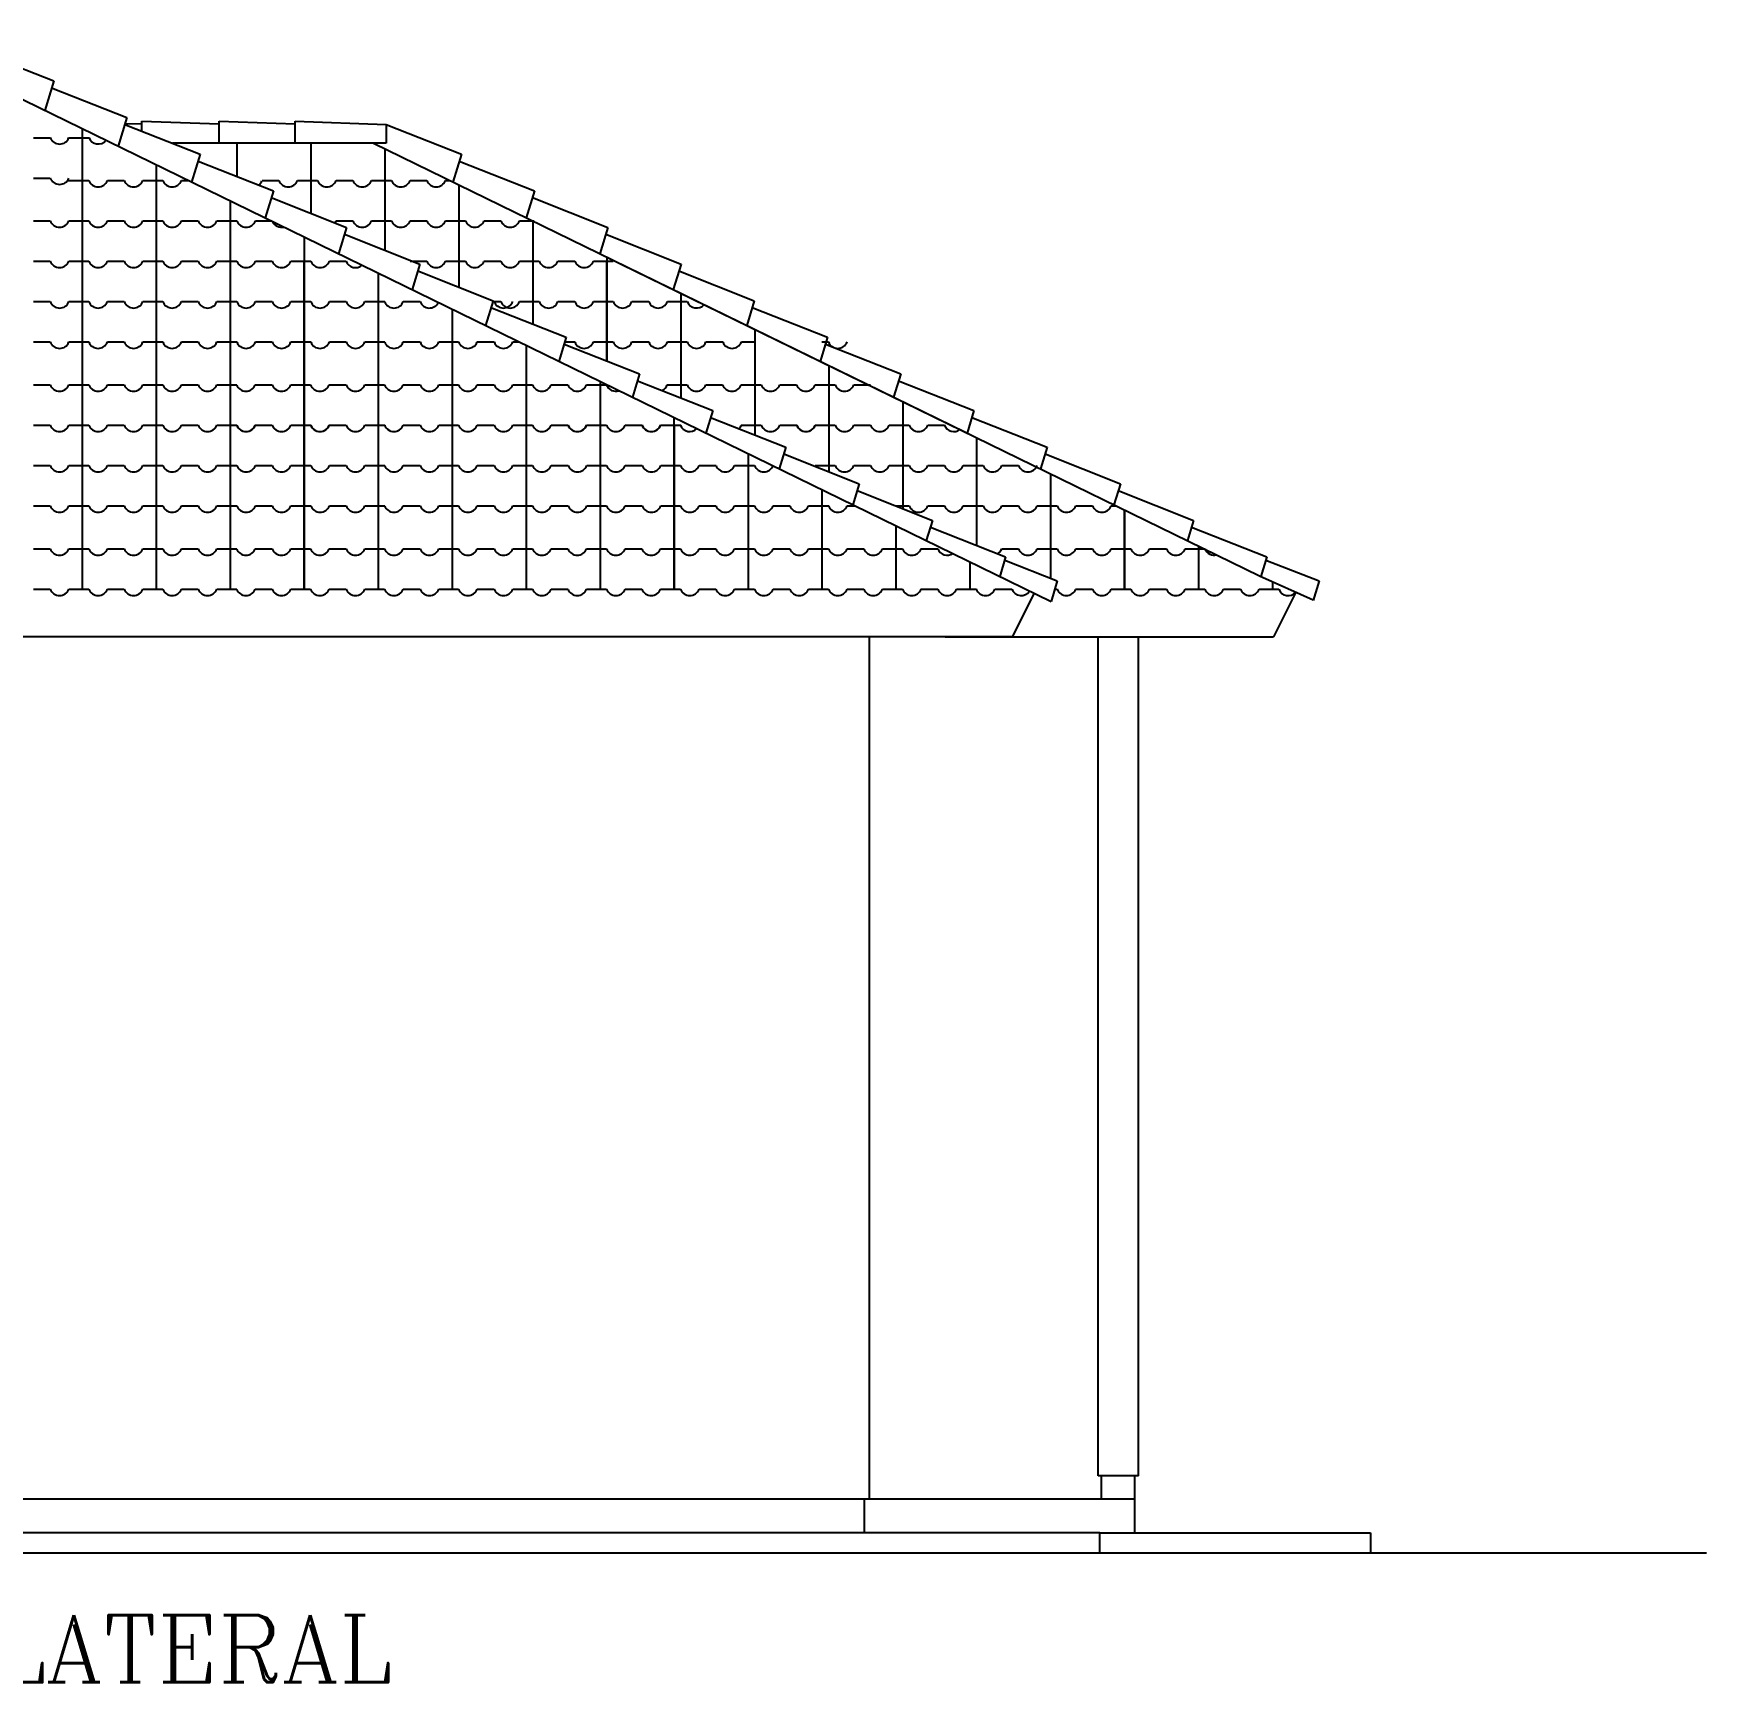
# Model space of a CAD drawing. Extents: x 121.8 to 221.5, y 86.6 to 106.4.
# Drawn here: x 136.892 to 141.868, y 94.829 to 99.789 of the extents above; entities that cross this region are included whole.
import ezdxf

# ---------------------------------------------------------------- set-up
doc = ezdxf.new("R2010")
doc.units = 0
doc.header["$LTSCALE"] = 15
doc.linetypes.add('DASHED2', pattern=[0.375, 0.25, -0.125])
for name, color, linetype in [('CONCRETO', 5, 'CONTINUOUS'), ('CORTE', 244, 'CONTINUOUS'), ('CORTETERRA', 244, 'CONTINUOUS'), ('JANELA', 5, 'CONTINUOUS'), ('PAREDE', 7, 'CONTINUOUS'), ('TEXTO', 1, 'CONTINUOUS'), ('VISTAL', 30, 'CONTINUOUS'), ('VISTAP', 244, 'CONTINUOUS')]:
    doc.layers.add(name, color=color, linetype=linetype)
doc.styles.add('ROMANC', font='ROMANC.SHX')

msp = doc.modelspace()

# ---------------------------------------------------------------- linework, layer by layer
at = {"layer": 'CONCRETO', "color": 244}
msp.add_line((140.178, 95.5002), (140.058, 95.5002), dxfattribs=at)
at = {"layer": 'CONCRETO', "color": 5}
for p, q in [((139.378, 95.4302), (134.408, 95.4302)), ((140.063, 95.3302), (133.723, 95.3302))]:
    msp.add_line(p, q, dxfattribs=at)
at = {"layer": 'CORTE', "color": 1, "linetype": 'CONTINUOUS'}
for p, q in [((136.8917, 99.4795), (136.9418, 99.4795)), ((136.9972, 99.4795), (137.037, 99.4795)), ((137.037, 99.5062), (137.037, 99.1119)), ((137.037, 99.4795), (137.0563, 99.4795)), ((137.257, 99.3988), (137.257, 98.6243)), ((136.8917, 99.3595), (136.9418, 99.3595)), ((136.9929, 99.3519), (137.037, 99.3519)), ((136.9972, 99.3519), (137.037, 99.3519)), ((137.037, 99.3519), (137.0563, 99.3519)), ((137.037, 99.3519), (137.0563, 99.3519)), ((137.037, 99.3455), (137.037, 98.6243)), ((137.1117, 99.3519), (137.1618, 99.3519)), ((137.1117, 99.3519), (137.1618, 99.3519)), ((137.2172, 99.3519), (137.257, 99.3519)), ((137.2172, 99.3519), (137.257, 99.3519)), ((137.257, 99.3519), (137.2763, 99.3519)), ((137.257, 99.3519), (137.2763, 99.3519)), ((137.3317, 99.3519), (137.3531, 99.3519)), ((137.3317, 99.3519), (137.3531, 99.3519)), ((137.477, 99.2914), (137.477, 98.6243)), ((136.8915, 99.2319), (136.9416, 99.2319)), ((136.997, 99.2319), (137.0368, 99.2319)), ((136.9972, 99.2319), (137.037, 99.2319)), ((137.0368, 99.2319), (137.0561, 99.2319)), ((137.037, 99.2319), (137.0563, 99.2319)), ((137.1115, 99.2319), (137.1616, 99.2319)), ((137.1117, 99.2319), (137.1618, 99.2319)), ((137.2172, 99.2319), (137.257, 99.2319)), ((137.257, 99.2319), (137.2763, 99.2319)), ((137.3317, 99.2319), (137.3818, 99.2319)), ((137.4372, 99.2319), (137.477, 99.2319)), ((137.477, 99.2319), (137.4963, 99.2319)), ((137.477, 99.2319), (137.4963, 99.2319)), ((137.5517, 99.2319), (137.599, 99.2319)), ((137.697, 99.1841), (137.697, 98.6243)), ((136.8917, 99.1119), (136.9418, 99.1119)), ((136.8917, 99.1119), (136.9418, 99.1119)), ((136.9972, 99.1119), (137.037, 99.1119)), ((136.9972, 99.1119), (137.037, 99.1119)), ((136.9972, 99.1119), (137.037, 99.1119)), ((137.037, 99.1119), (137.0563, 99.1119)), ((137.037, 99.1119), (137.0563, 99.1119)), ((137.037, 99.1119), (137.0563, 99.1119)), ((137.1117, 99.1119), (137.1618, 99.1119)), ((137.1117, 99.1119), (137.1618, 99.1119)), ((137.1117, 99.1119), (137.1618, 99.1119)), ((137.2172, 99.1119), (137.257, 99.1119)), ((137.2172, 99.1119), (137.257, 99.1119)), ((137.2172, 99.1119), (137.257, 99.1119)), ((137.257, 99.1119), (137.2763, 99.1119)), ((137.257, 99.1119), (137.2763, 99.1119)), ((137.257, 99.1119), (137.2763, 99.1119)), ((137.3317, 99.1119), (137.3818, 99.1119)), ((137.3317, 99.1119), (137.3818, 99.1119)), ((137.3317, 99.1119), (137.3818, 99.1119)), ((137.4372, 99.1119), (137.477, 99.1119)), ((137.4372, 99.1119), (137.477, 99.1119)), ((137.4372, 99.1119), (137.477, 99.1119)), ((137.477, 99.1119), (137.4963, 99.1119)), ((137.477, 99.1119), (137.4963, 99.1119)), ((137.477, 99.1119), (137.4963, 99.1119)), ((137.5517, 99.1119), (137.6018, 99.1119)), ((137.5517, 99.1119), (137.6018, 99.1119)), ((137.6572, 99.1119), (137.697, 99.1119)), ((137.6572, 99.1119), (137.697, 99.1119)), ((137.6572, 99.1119), (137.697, 99.1119)), ((137.6572, 99.1119), (137.697, 99.1119)), ((137.697, 99.124), (137.697, 98.7519)), ((137.697, 99.1119), (137.697, 98.6243)), ((137.697, 99.1119), (137.7163, 99.1119)), ((137.697, 99.1119), (137.7163, 99.1119)), ((137.697, 99.1119), (137.7163, 99.1119)), ((137.7717, 99.1119), (137.8218, 99.1119)), ((137.7717, 99.1119), (137.8218, 99.1119)), ((137.917, 99.0767), (137.917, 98.6243)), ((136.8917, 98.9919), (136.9418, 98.9919)), ((136.9972, 98.9919), (137.037, 98.9919)), ((137.037, 98.9919), (137.0563, 98.9919)), ((137.1117, 98.9919), (137.1618, 98.9919)), ((137.2172, 98.9919), (137.257, 98.9919)), ((137.257, 98.9919), (137.2763, 98.9919)), ((137.3317, 98.9919), (137.3818, 98.9919)), ((137.4372, 98.9919), (137.477, 98.9919)), ((137.477, 98.9919), (137.4963, 98.9919)), ((137.5517, 98.9919), (137.6018, 98.9919)), ((137.6572, 98.9919), (137.697, 98.9919)), ((137.6572, 98.9919), (137.697, 98.9919)), ((137.697, 98.9919), (137.7163, 98.9919)), ((137.697, 98.9919), (137.7163, 98.9919)), ((137.7717, 98.9919), (137.8218, 98.9919)), ((137.8772, 98.9919), (137.917, 98.9919)), ((137.917, 98.9919), (137.9363, 98.9919)), ((137.9917, 98.9919), (138.0418, 98.9919)), ((138.2579, 98.9919), (138.2818, 98.9919)), ((138.2579, 98.9919), (138.2818, 98.9919)), ((138.137, 98.9693), (138.137, 98.6243)), ((136.8917, 98.8719), (136.9418, 98.8719)), ((136.9972, 98.8719), (137.037, 98.8719)), ((137.037, 98.8719), (137.0563, 98.8719)), ((137.1117, 98.8719), (137.1618, 98.8719)), ((137.2172, 98.8719), (137.257, 98.8719)), ((137.257, 98.8719), (137.2763, 98.8719)), ((137.3317, 98.8719), (137.3818, 98.8719)), ((137.4372, 98.8719), (137.477, 98.8719)), ((137.477, 98.8719), (137.4963, 98.8719)), ((137.5517, 98.8719), (137.6018, 98.8719)), ((137.6572, 98.8719), (137.697, 98.8719)), ((137.6572, 98.8719), (137.697, 98.8719)), ((137.697, 98.8719), (137.7163, 98.8719)), ((137.697, 98.8719), (137.7163, 98.8719)), ((137.7717, 98.8719), (137.8218, 98.8719)), ((137.8772, 98.8719), (137.917, 98.8719)), ((137.917, 98.8719), (137.9363, 98.8719)), ((137.9917, 98.8719), (138.0418, 98.8719)), ((138.0972, 98.8719), (138.137, 98.8719)), ((138.137, 98.8719), (138.1563, 98.8719)), ((138.2117, 98.8719), (138.2618, 98.8719)), ((138.3172, 98.8719), (138.3366, 98.8719)), ((138.357, 98.862), (138.357, 98.6243)), ((138.357, 98.862), (138.357, 98.6243)), ((136.8915, 98.7443), (136.9416, 98.7443)), ((136.997, 98.7443), (137.0368, 98.7443)), ((137.0368, 98.7443), (137.0561, 98.7443)), ((137.1115, 98.7443), (137.1616, 98.7443)), ((137.217, 98.7443), (137.2568, 98.7443)), ((137.2568, 98.7443), (137.2761, 98.7443)), ((137.3315, 98.7443), (137.3816, 98.7443)), ((137.437, 98.7443), (137.4768, 98.7443)), ((137.4768, 98.7443), (137.4961, 98.7443)), ((137.5515, 98.7443), (137.6016, 98.7443)), ((137.657, 98.7443), (137.6968, 98.7443)), ((137.657, 98.7443), (137.6968, 98.7443)), ((137.6968, 98.7443), (137.7161, 98.7443)), ((137.6968, 98.7443), (137.7161, 98.7443)), ((137.7715, 98.7443), (137.8216, 98.7443)), ((137.877, 98.7443), (137.9168, 98.7443)), ((137.9168, 98.7443), (137.9361, 98.7443)), ((137.9915, 98.7443), (138.0416, 98.7443)), ((138.097, 98.7443), (138.1368, 98.7443)), ((138.1368, 98.7443), (138.1561, 98.7443)), ((138.2115, 98.7443), (138.2616, 98.7443)), ((138.317, 98.7443), (138.3568, 98.7443)), ((138.317, 98.7443), (138.3568, 98.7443)), ((138.3568, 98.7443), (138.3761, 98.7443)), ((138.3568, 98.7443), (138.3761, 98.7443)), ((138.4315, 98.7443), (138.4816, 98.7443)), ((138.4315, 98.7443), (138.4816, 98.7443)), ((138.537, 98.7443), (138.5768, 98.7443)), ((138.5768, 98.7443), (138.5961, 98.7443)), ((138.577, 98.7546), (138.577, 98.6243)), ((136.8915, 98.6243), (136.9416, 98.6243)), ((136.8917, 98.6243), (136.9418, 98.6243)), ((136.997, 98.6243), (137.0368, 98.6243)), ((136.9972, 98.6243), (137.037, 98.6243)), ((137.0368, 98.6243), (137.0561, 98.6243)), ((137.037, 98.6243), (137.037, 98.1367)), ((137.037, 98.6243), (137.0563, 98.6243)), ((137.1115, 98.6243), (137.1616, 98.6243)), ((137.1117, 98.6243), (137.1618, 98.6243)), ((137.217, 98.6243), (137.2568, 98.6243)), ((137.2172, 98.6243), (137.257, 98.6243)), ((137.2568, 98.6243), (137.2761, 98.6243)), ((137.257, 98.6243), (137.257, 98.1367)), ((137.257, 98.6243), (137.2763, 98.6243)), ((137.3315, 98.6243), (137.3816, 98.6243)), ((137.3317, 98.6243), (137.3818, 98.6243)), ((137.437, 98.6243), (137.4768, 98.6243)), ((137.4372, 98.6243), (137.477, 98.6243)), ((137.4768, 98.6243), (137.4961, 98.6243)), ((137.477, 98.6243), (137.477, 98.1367)), ((137.477, 98.6243), (137.4963, 98.6243)), ((137.5515, 98.6243), (137.6016, 98.6243)), ((137.5517, 98.6243), (137.6018, 98.6243)), ((137.657, 98.6243), (137.697, 98.6243)), ((137.657, 98.6243), (137.6968, 98.6243)), ((137.6572, 98.6243), (137.697, 98.6243)), ((137.6572, 98.6243), (137.697, 98.6243)), ((137.6968, 98.6243), (137.7161, 98.6243)), ((137.6968, 98.6243), (137.7161, 98.6243)), ((137.697, 98.6243), (137.7163, 98.6243)), ((137.697, 98.6243), (137.697, 98.1367)), ((137.697, 98.6243), (137.697, 98.2643)), ((137.697, 98.6243), (137.697, 98.1367)), ((137.697, 98.6243), (137.7163, 98.6243)), ((137.7715, 98.6243), (137.8216, 98.6243)), ((137.7717, 98.6243), (137.8218, 98.6243)), ((137.877, 98.6243), (137.9168, 98.6243)), ((137.8772, 98.6243), (137.917, 98.6243)), ((137.9168, 98.6243), (137.9361, 98.6243)), ((137.917, 98.6243), (137.917, 98.1367)), ((137.917, 98.6243), (137.9363, 98.6243)), ((137.9915, 98.6243), (138.0416, 98.6243)), ((137.9917, 98.6243), (138.0418, 98.6243)), ((138.097, 98.6243), (138.1368, 98.6243)), ((138.0972, 98.6243), (138.137, 98.6243)), ((138.1368, 98.6243), (138.1561, 98.6243)), ((138.137, 98.6243), (138.137, 98.1367)), ((138.137, 98.6243), (138.1563, 98.6243)), ((138.2115, 98.6243), (138.2616, 98.6243)), ((138.2117, 98.6243), (138.2618, 98.6243)), ((138.317, 98.6243), (138.3568, 98.6243)), ((138.317, 98.6243), (138.3568, 98.6243)), ((138.3172, 98.6243), (138.357, 98.6243)), ((138.3172, 98.6243), (138.357, 98.6243)), ((138.3568, 98.6243), (138.3761, 98.6243)), ((138.3568, 98.6243), (138.3761, 98.6243)), ((138.357, 98.6243), (138.357, 98.1367)), ((138.357, 98.6243), (138.3763, 98.6243)), ((138.357, 98.6243), (138.357, 98.1367)), ((138.357, 98.6243), (138.3763, 98.6243)), ((138.4315, 98.6243), (138.4816, 98.6243)), ((138.4315, 98.6243), (138.4816, 98.6243)), ((138.4317, 98.6243), (138.4818, 98.6243)), ((138.4317, 98.6243), (138.4818, 98.6243)), ((138.537, 98.6243), (138.5768, 98.6243)), ((138.5372, 98.6243), (138.577, 98.6243)), ((138.5768, 98.6243), (138.5961, 98.6243)), ((138.577, 98.6243), (138.577, 98.1367)), ((138.577, 98.6243), (138.5963, 98.6243)), ((138.6515, 98.6243), (138.7016, 98.6243)), ((138.6517, 98.6243), (138.7018, 98.6243)), ((138.757, 98.6243), (138.797, 98.6243)), ((138.7572, 98.6243), (138.797, 98.6243)), ((138.7772, 98.6243), (138.817, 98.6243)), ((138.7968, 98.6243), (138.8161, 98.6243)), ((138.797, 98.6243), (138.8163, 98.6243)), ((138.797, 98.6243), (138.797, 98.1367)), ((138.797, 98.6243), (138.797, 98.2643)), ((139.017, 98.5399), (139.017, 98.1367)), ((136.8917, 98.5043), (136.9418, 98.5043)), ((136.9972, 98.5043), (137.037, 98.5043)), ((137.037, 98.5043), (137.0563, 98.5043)), ((137.1117, 98.5043), (137.1618, 98.5043)), ((137.2172, 98.5043), (137.257, 98.5043)), ((137.257, 98.5043), (137.2763, 98.5043)), ((137.3317, 98.5043), (137.3818, 98.5043)), ((137.4372, 98.5043), (137.477, 98.5043)), ((137.477, 98.5043), (137.4963, 98.5043)), ((137.5517, 98.5043), (137.6018, 98.5043)), ((137.6572, 98.5043), (137.697, 98.5043)), ((137.697, 98.5043), (137.7163, 98.5043)), ((137.697, 98.5043), (137.7163, 98.5043)), ((137.7717, 98.5043), (137.8218, 98.5043)), ((137.8772, 98.5043), (137.917, 98.5043)), ((137.917, 98.5043), (137.9363, 98.5043)), ((137.9917, 98.5043), (138.0418, 98.5043)), ((138.0972, 98.5043), (138.137, 98.5043)), ((138.137, 98.5043), (138.1563, 98.5043)), ((138.2117, 98.5043), (138.2618, 98.5043)), ((138.3172, 98.5043), (138.357, 98.5043)), ((138.3172, 98.5043), (138.357, 98.5043)), ((138.357, 98.5043), (138.3763, 98.5043)), ((138.357, 98.5043), (138.3763, 98.5043)), ((138.4317, 98.5043), (138.4818, 98.5043)), ((138.5372, 98.5043), (138.577, 98.5043)), ((138.577, 98.5043), (138.5963, 98.5043)), ((138.6517, 98.5043), (138.7018, 98.5043)), ((138.7572, 98.5043), (138.797, 98.5043)), ((138.797, 98.5043), (138.8163, 98.5043)), ((138.8717, 98.5043), (138.9218, 98.5043)), ((138.9772, 98.5043), (139.017, 98.5043)), ((139.017, 98.5043), (139.0363, 98.5043)), ((139.237, 98.4325), (139.237, 98.1367)), ((136.8917, 98.3843), (136.9418, 98.3843)), ((136.9972, 98.3843), (137.037, 98.3843)), ((137.037, 98.3843), (137.0563, 98.3843)), ((137.1117, 98.3843), (137.1618, 98.3843)), ((137.2172, 98.3843), (137.257, 98.3843)), ((137.257, 98.3843), (137.2763, 98.3843)), ((137.3317, 98.3843), (137.3818, 98.3843)), ((137.4372, 98.3843), (137.477, 98.3843)), ((137.477, 98.3843), (137.4963, 98.3843)), ((137.5517, 98.3843), (137.6018, 98.3843)), ((137.6572, 98.3843), (137.697, 98.3843)), ((137.697, 98.3843), (137.7163, 98.3843)), ((137.697, 98.3843), (137.7163, 98.3843)), ((137.7717, 98.3843), (137.8218, 98.3843)), ((137.8772, 98.3843), (137.917, 98.3843)), ((137.917, 98.3843), (137.9363, 98.3843)), ((137.9917, 98.3843), (138.0418, 98.3843)), ((138.0972, 98.3843), (138.137, 98.3843)), ((138.137, 98.3843), (138.1563, 98.3843)), ((138.2117, 98.3843), (138.2618, 98.3843)), ((138.3172, 98.3843), (138.357, 98.3843)), ((138.3172, 98.3843), (138.357, 98.3843)), ((138.357, 98.3843), (138.3763, 98.3843)), ((138.357, 98.3843), (138.3763, 98.3843)), ((138.4317, 98.3843), (138.4818, 98.3843)), ((138.5372, 98.3843), (138.577, 98.3843)), ((138.577, 98.3843), (138.5963, 98.3843)), ((138.6517, 98.3843), (138.7018, 98.3843)), ((138.7572, 98.3843), (138.797, 98.3843)), ((138.797, 98.3843), (138.8163, 98.3843)), ((138.8717, 98.3843), (138.9218, 98.3843)), ((138.9772, 98.3843), (139.017, 98.3843)), ((139.017, 98.3843), (139.0363, 98.3843)), ((139.0917, 98.3843), (139.1418, 98.3843)), ((139.1972, 98.3843), (139.237, 98.3843)), ((139.237, 98.3843), (139.2563, 98.3843)), ((139.2568, 98.3843), (139.257, 98.3843)), ((139.3117, 98.3843), (139.3358, 98.3843)), ((139.457, 98.3251), (139.457, 98.1367)), ((136.8915, 98.2567), (136.9416, 98.2567)), ((136.997, 98.2567), (137.0368, 98.2567)), ((137.0368, 98.2567), (137.0561, 98.2567)), ((137.1115, 98.2567), (137.1616, 98.2567)), ((137.217, 98.2567), (137.2568, 98.2567)), ((137.2568, 98.2567), (137.2761, 98.2567)), ((137.3315, 98.2567), (137.3816, 98.2567)), ((137.437, 98.2567), (137.4768, 98.2567)), ((137.4768, 98.2567), (137.4961, 98.2567)), ((137.5515, 98.2567), (137.6016, 98.2567)), ((137.657, 98.2567), (137.6968, 98.2567)), ((137.6968, 98.2567), (137.7161, 98.2567)), ((137.6968, 98.2567), (137.7161, 98.2567)), ((137.7715, 98.2567), (137.8216, 98.2567)), ((137.877, 98.2567), (137.9168, 98.2567)), ((137.9168, 98.2567), (137.9361, 98.2567)), ((137.9915, 98.2567), (138.0416, 98.2567)), ((138.097, 98.2567), (138.1368, 98.2567)), ((138.1368, 98.2567), (138.1561, 98.2567)), ((138.2115, 98.2567), (138.2616, 98.2567)), ((138.317, 98.2567), (138.3568, 98.2567)), ((138.317, 98.2567), (138.3568, 98.2567)), ((138.3568, 98.2567), (138.3761, 98.2567)), ((138.3568, 98.2567), (138.3761, 98.2567)), ((138.4315, 98.2567), (138.4816, 98.2567)), ((138.537, 98.2567), (138.5768, 98.2567)), ((138.5768, 98.2567), (138.5961, 98.2567)), ((138.6515, 98.2567), (138.7016, 98.2567)), ((138.757, 98.2567), (138.7968, 98.2567)), ((138.7968, 98.2567), (138.8161, 98.2567)), ((138.8715, 98.2567), (138.9216, 98.2567)), ((138.977, 98.2567), (139.0168, 98.2567)), ((139.0168, 98.2567), (139.0361, 98.2567)), ((139.0915, 98.2567), (139.1416, 98.2567)), ((139.197, 98.2567), (139.2368, 98.2567)), ((139.2368, 98.2567), (139.2561, 98.2567)), ((139.3115, 98.2567), (139.3616, 98.2567)), ((139.417, 98.2567), (139.4568, 98.2567)), ((139.4568, 98.2567), (139.4761, 98.2567)), ((139.5315, 98.2567), (139.5816, 98.2567)), ((139.677, 98.2178), (139.677, 98.1367)), ((136.8915, 98.1367), (136.9416, 98.1367)), ((136.997, 98.1367), (137.0368, 98.1367)), ((137.0368, 98.1367), (137.0561, 98.1367)), ((137.1115, 98.1367), (137.1616, 98.1367)), ((137.217, 98.1367), (137.2568, 98.1367)), ((137.2568, 98.1367), (137.2761, 98.1367)), ((137.3315, 98.1367), (137.3816, 98.1367)), ((137.437, 98.1367), (137.4768, 98.1367)), ((137.4768, 98.1367), (137.4961, 98.1367)), ((137.5515, 98.1367), (137.6016, 98.1367)), ((137.657, 98.1367), (137.697, 98.1367)), ((137.6968, 98.1367), (137.7161, 98.1367)), ((137.6968, 98.1367), (137.7161, 98.1367)), ((137.7715, 98.1367), (137.8216, 98.1367)), ((137.877, 98.1367), (137.9168, 98.1367)), ((137.9168, 98.1367), (137.9361, 98.1367)), ((137.9915, 98.1367), (138.0416, 98.1367)), ((138.097, 98.1367), (138.1368, 98.1367)), ((138.1368, 98.1367), (138.1561, 98.1367)), ((138.2115, 98.1367), (138.2616, 98.1367)), ((138.317, 98.1367), (138.3568, 98.1367)), ((138.317, 98.1367), (138.3568, 98.1367)), ((138.3568, 98.1367), (138.3761, 98.1367)), ((138.3568, 98.1367), (138.3761, 98.1367)), ((138.4315, 98.1367), (138.4816, 98.1367)), ((138.537, 98.1367), (138.5768, 98.1367)), ((138.5768, 98.1367), (138.5961, 98.1367)), ((138.6515, 98.1367), (138.7016, 98.1367)), ((138.757, 98.1367), (138.797, 98.1367)), ((138.7968, 98.1367), (138.8161, 98.1367)), ((138.8715, 98.1367), (138.9216, 98.1367)), ((138.977, 98.1367), (139.0168, 98.1367)), ((139.0168, 98.1367), (139.0361, 98.1367)), ((139.0915, 98.1367), (139.1416, 98.1367)), ((139.197, 98.1367), (139.2368, 98.1367)), ((139.2368, 98.1367), (139.2561, 98.1367)), ((139.3115, 98.1367), (139.3616, 98.1367)), ((139.417, 98.1367), (139.4568, 98.1367)), ((139.4568, 98.1367), (139.4761, 98.1367)), ((139.5315, 98.1367), (139.5816, 98.1367)), ((139.637, 98.1367), (139.6768, 98.1367)), ((139.6768, 98.1367), (139.6961, 98.1367)), ((139.7515, 98.1367), (139.8016, 98.1367))]:
    msp.add_line(p, q, dxfattribs=at)
at = {"layer": 'CORTE', "color": 244, "linetype": 'CONTINUOUS'}
for p, q in [((137.497, 99.4627), (137.497, 99.3642)), ((137.717, 99.4627), (137.717, 99.2545)), ((137.937, 99.4461), (137.937, 99.1447)), ((137.5717, 99.3519), (137.6218, 99.3519)), ((137.6772, 99.3519), (137.717, 99.3519)), ((137.717, 99.3519), (137.7363, 99.3519)), ((137.7917, 99.3519), (137.8418, 99.3519)), ((137.8972, 99.3519), (137.937, 99.3519)), ((137.937, 99.3519), (137.9563, 99.3519)), ((138.0117, 99.3519), (138.0618, 99.3519)), ((138.117, 99.3519), (138.13, 99.3519)), ((138.1172, 99.3519), (138.13, 99.3519)), ((138.157, 99.3387), (138.157, 99.0349)), ((137.7917, 99.2319), (137.8418, 99.2319)), ((137.8972, 99.2319), (137.937, 99.2319)), ((137.937, 99.2319), (137.9563, 99.2319)), ((138.0117, 99.2319), (138.0618, 99.2319)), ((138.1172, 99.2319), (138.157, 99.2319)), ((138.1172, 99.2319), (138.157, 99.2319)), ((138.1172, 99.2319), (138.157, 99.2319)), ((138.157, 99.2337), (138.157, 99.0349)), ((138.157, 99.2319), (138.1763, 99.2319)), ((138.157, 99.2319), (138.1763, 99.2319)), ((138.157, 99.2319), (138.1763, 99.2319)), ((138.2317, 99.2319), (138.2818, 99.2319)), ((138.3372, 99.2319), (138.377, 99.2319)), ((138.377, 99.2337), (138.377, 98.9252)), ((138.377, 99.2319), (138.3807, 99.2319)), ((138.0117, 99.1119), (138.0618, 99.1119)), ((138.0117, 99.1119), (138.0618, 99.1119)), ((138.02, 99.1119), (138.0418, 99.1119)), ((138.1172, 99.1119), (138.157, 99.1119)), ((138.1172, 99.1119), (138.157, 99.1119)), ((138.1172, 99.1119), (138.157, 99.1119)), ((138.1172, 99.1119), (138.157, 99.1119)), ((138.157, 99.1119), (138.1763, 99.1119)), ((138.157, 99.1119), (138.1763, 99.1119)), ((138.157, 99.1119), (138.1763, 99.1119)), ((138.157, 99.1119), (138.1763, 99.1119)), ((138.2317, 99.1119), (138.2818, 99.1119)), ((138.2317, 99.1119), (138.2818, 99.1119)), ((138.2317, 99.1119), (138.2818, 99.1119)), ((138.2317, 99.1119), (138.2818, 99.1119)), ((138.3372, 99.1119), (138.377, 99.1119)), ((138.3372, 99.1119), (138.377, 99.1119)), ((138.377, 99.1119), (138.3963, 99.1119)), ((138.377, 99.1119), (138.3963, 99.1119)), ((138.4517, 99.1119), (138.5018, 99.1119)), ((138.4517, 99.1119), (138.5018, 99.1119)), ((138.5572, 99.1119), (138.597, 99.1119)), ((138.5572, 99.1119), (138.597, 99.1119)), ((138.597, 99.124), (138.597, 98.8154)), ((138.597, 99.1119), (138.6163, 99.1119)), ((138.3372, 98.9919), (138.377, 98.9919)), ((138.377, 98.9919), (138.3963, 98.9919)), ((138.4517, 98.9919), (138.5018, 98.9919)), ((138.5572, 98.9919), (138.597, 98.9919)), ((138.597, 98.9919), (138.6163, 98.9919)), ((138.6717, 98.9919), (138.7218, 98.9919)), ((138.7772, 98.9919), (138.817, 98.9919)), ((138.817, 99.0166), (138.817, 98.7056)), ((138.817, 98.9919), (138.8363, 98.9919)), ((139.037, 98.9093), (139.037, 98.6243)), ((138.4723, 98.8719), (138.4818, 98.8719)), ((138.4723, 98.8719), (138.5018, 98.8719)), ((138.5572, 98.8719), (138.597, 98.8719)), ((138.597, 98.8719), (138.6163, 98.8719)), ((138.6717, 98.8719), (138.7218, 98.8719)), ((138.7772, 98.8719), (138.817, 98.8719)), ((138.817, 98.8719), (138.8363, 98.8719)), ((138.8917, 98.8719), (138.9418, 98.8719)), ((138.9972, 98.8719), (139.037, 98.8719)), ((139.237, 98.8719), (139.2563, 98.8719)), ((139.257, 98.8019), (139.257, 98.6243)), ((138.777, 98.7443), (138.8168, 98.7443)), ((138.8168, 98.7443), (138.8361, 98.7443)), ((138.8915, 98.7443), (138.9416, 98.7443)), ((138.997, 98.7443), (139.0368, 98.7443)), ((139.0368, 98.7443), (139.0561, 98.7443)), ((139.1115, 98.7443), (139.1616, 98.7443)), ((139.217, 98.7443), (139.2568, 98.7443)), ((139.2568, 98.7443), (139.2761, 98.7443)), ((139.3315, 98.7443), (139.3816, 98.7443)), ((139.477, 98.6945), (139.477, 98.6243)), ((138.765, 98.6243), (138.8168, 98.6243)), ((138.997, 98.6243), (139.0368, 98.6243)), ((138.9972, 98.6243), (139.037, 98.6243)), ((139.0368, 98.6243), (139.0561, 98.6243)), ((139.037, 98.6243), (139.0563, 98.6243)), ((139.037, 98.6243), (139.037, 98.5959)), ((139.1115, 98.6243), (139.1616, 98.6243)), ((139.1117, 98.6243), (139.1618, 98.6243)), ((139.217, 98.6243), (139.2568, 98.6243)), ((139.2172, 98.6243), (139.257, 98.6243)), ((139.2568, 98.6243), (139.2761, 98.6243)), ((139.257, 98.6243), (139.2763, 98.6243)), ((139.257, 98.6243), (139.257, 98.4861)), ((139.3315, 98.6243), (139.3816, 98.6243)), ((139.3317, 98.6243), (139.3818, 98.6243)), ((139.437, 98.6243), (139.4768, 98.6243)), ((139.4372, 98.6243), (139.477, 98.6243)), ((139.4768, 98.6243), (139.4961, 98.6243)), ((139.477, 98.6243), (139.4963, 98.6243)), ((139.477, 98.6243), (139.477, 98.3763)), ((139.5515, 98.6243), (139.6016, 98.6243)), ((139.5517, 98.6243), (139.6018, 98.6243)), ((139.697, 98.5872), (139.697, 98.2666)), ((139.2172, 98.5043), (139.257, 98.5043)), ((139.257, 98.5043), (139.2763, 98.5043)), ((139.3317, 98.5043), (139.3818, 98.5043)), ((139.4372, 98.5043), (139.477, 98.5043)), ((139.477, 98.5043), (139.4963, 98.5043)), ((139.5517, 98.5043), (139.6018, 98.5043)), ((139.6572, 98.5043), (139.697, 98.5043)), ((139.697, 98.5043), (139.7163, 98.5043)), ((139.7717, 98.5043), (139.8218, 98.5043)), ((139.917, 98.4798), (139.917, 98.169)), ((139.3317, 98.3843), (139.3358, 98.3843)), ((139.4568, 98.3843), (139.477, 98.3843)), ((139.477, 98.3843), (139.4963, 98.3843)), ((139.5517, 98.3843), (139.6018, 98.3843)), ((139.6572, 98.3843), (139.697, 98.3843)), ((139.697, 98.3843), (139.7163, 98.3843)), ((139.7717, 98.3843), (139.8218, 98.3843)), ((139.8772, 98.3843), (139.917, 98.3843)), ((139.917, 98.3843), (139.9363, 98.3843)), ((139.9917, 98.3843), (140.0418, 98.3843)), ((140.0972, 98.3843), (140.1127, 98.3843)), ((140.137, 98.3724), (140.137, 98.2643)), ((140.137, 98.3724), (140.137, 98.1367)), ((139.7715, 98.2567), (139.8216, 98.2567)), ((139.877, 98.2567), (139.9168, 98.2567)), ((139.9168, 98.2567), (139.9361, 98.2567)), ((139.9915, 98.2567), (140.0416, 98.2567)), ((140.097, 98.2567), (140.1368, 98.2567)), ((140.1368, 98.2567), (140.1561, 98.2567)), ((140.2115, 98.2567), (140.2616, 98.2567)), ((140.317, 98.2567), (140.3568, 98.2567)), ((140.3568, 98.2567), (140.3761, 98.2567)), ((140.357, 98.265), (140.357, 98.1367)), ((139.9295, 98.1367), (139.9361, 98.1367)), ((139.9915, 98.1367), (140.0416, 98.1367)), ((140.097, 98.1367), (140.137, 98.1367)), ((140.1368, 98.1367), (140.1561, 98.1367)), ((140.2115, 98.1367), (140.2616, 98.1367)), ((140.317, 98.1367), (140.3568, 98.1367)), ((140.3568, 98.1367), (140.3761, 98.1367)), ((140.4315, 98.1367), (140.4816, 98.1367)), ((140.537, 98.1367), (140.5768, 98.1367)), ((140.5768, 98.1367), (140.5961, 98.1367)), ((140.577, 98.1591), (140.577, 98.1367))]:
    msp.add_line(p, q, dxfattribs=at)
at = {"layer": 'CORTE', "color": 1, "linetype": 'CONTINUOUS'}
for centre, start, end in [((136.9695, 99.4902), 201.0517, 338.9483), ((137.084, 99.4902), 201.0517, 321.8587), ((136.9695, 99.3702), 201.0517, 338.9483), ((137.084, 99.3626), 201.0517, 338.9483), ((137.084, 99.3626), 201.0517, 338.9483), ((137.1895, 99.3626), 201.0517, 338.9483), ((137.1895, 99.3626), 201.0517, 338.9483), ((137.304, 99.3626), 201.0517, 338.9483), ((137.304, 99.3626), 201.0517, 338.9483), ((136.9693, 99.2426), 201.0517, 338.9483), ((137.0838, 99.2426), 201.0517, 338.9483), ((137.084, 99.2426), 201.0517, 338.9483), ((137.1895, 99.2426), 201.0517, 338.9483), ((137.304, 99.2426), 201.0517, 338.9483), ((137.4095, 99.2426), 201.0517, 338.9483), ((137.524, 99.2426), 201.0517, 338.9483), ((137.6295, 99.2426), 204.7129, 283.2588), ((136.9695, 99.1226), 201.0517, 338.9483), ((136.9695, 99.1226), 201.0517, 338.9483), ((137.084, 99.1226), 201.0517, 338.9483), ((137.084, 99.1226), 201.0517, 338.9483), ((137.084, 99.1226), 201.0517, 338.9483), ((137.1895, 99.1226), 201.0517, 338.9483), ((137.1895, 99.1226), 201.0517, 338.9483), ((137.1895, 99.1226), 201.0517, 338.9483), ((137.304, 99.1226), 201.0517, 338.9483), ((137.304, 99.1226), 201.0517, 338.9483), ((137.304, 99.1226), 201.0517, 338.9483), ((137.4095, 99.1226), 201.0517, 338.9483), ((137.4095, 99.1226), 201.0517, 338.9483), ((137.4095, 99.1226), 201.0517, 338.9483), ((137.524, 99.1226), 201.0517, 338.9483), ((137.524, 99.1226), 201.0517, 338.9483), ((137.6295, 99.1226), 201.0517, 338.9483), ((137.6295, 99.1226), 201.0517, 338.9483), ((137.744, 99.1226), 201.0517, 338.9483), ((137.744, 99.1226), 201.0517, 338.9483), ((137.8495, 99.1226), 201.0517, 310.9395), ((136.9695, 99.0026), 201.0517, 338.9483), ((137.084, 99.0026), 201.0517, 338.9483), ((137.1895, 99.0026), 201.0517, 338.9483), ((137.304, 99.0026), 201.0517, 338.9483), ((137.4095, 99.0026), 201.0517, 338.9483), ((137.524, 99.0026), 201.0517, 338.9483), ((137.6295, 99.0026), 201.0517, 338.9483), ((137.744, 99.0026), 201.0517, 338.9483), ((137.744, 99.0026), 201.0517, 338.9483), ((137.8495, 99.0026), 201.0517, 338.9483), ((137.964, 99.0026), 201.0517, 338.9483), ((138.0695, 99.0026), 201.0517, 333.4809), ((138.2895, 99.0026), 201.0517, 338.9483), ((136.9695, 98.8826), 201.0517, 338.9483), ((137.084, 98.8826), 201.0517, 338.9483), ((137.1895, 98.8826), 201.0517, 338.9483), ((137.304, 98.8826), 201.0517, 338.9483), ((137.4095, 98.8826), 201.0517, 338.9483), ((137.524, 98.8826), 201.0517, 338.9483), ((137.6295, 98.8826), 201.0517, 338.9483), ((137.744, 98.8826), 201.0517, 338.9483), ((137.744, 98.8826), 201.0517, 338.9483), ((137.8495, 98.8826), 201.0517, 338.9483), ((137.964, 98.8826), 201.0517, 338.9483), ((138.0695, 98.8826), 201.0517, 338.9483), ((138.184, 98.8826), 201.0517, 338.9483), ((138.2895, 98.8826), 201.0517, 338.9483), ((136.9693, 98.755), 201.0517, 338.9483), ((137.0838, 98.755), 201.0517, 338.9483), ((137.1893, 98.755), 201.0517, 338.9483), ((137.3038, 98.755), 201.0517, 338.9483), ((137.4093, 98.755), 201.0517, 338.9483), ((137.5238, 98.755), 201.0517, 338.9483), ((137.6293, 98.755), 201.0517, 338.9483), ((137.7438, 98.755), 201.0517, 338.9483), ((137.7438, 98.755), 201.0517, 338.9483), ((137.8493, 98.755), 201.0517, 338.9483), ((137.9638, 98.755), 201.0517, 338.9483), ((138.0693, 98.755), 201.0517, 338.9483), ((138.1838, 98.755), 201.0517, 338.9483), ((138.2893, 98.755), 201.0517, 338.9483), ((138.4038, 98.755), 201.0517, 338.9483), ((138.4038, 98.755), 201.0517, 338.9483), ((138.5093, 98.755), 201.0517, 338.9483), ((138.6238, 98.755), 201.0517, 289.3562), ((136.9693, 98.635), 201.0517, 338.9483), ((136.9695, 98.635), 201.0517, 338.9483), ((137.0838, 98.635), 201.0517, 338.9483), ((137.084, 98.635), 201.0517, 338.9483), ((137.1893, 98.635), 201.0517, 338.9483), ((137.1895, 98.635), 201.0517, 338.9483), ((137.3038, 98.635), 201.0517, 338.9483), ((137.304, 98.635), 201.0517, 338.9483), ((137.4093, 98.635), 201.0517, 338.9483), ((137.4095, 98.635), 201.0517, 338.9483), ((137.5238, 98.635), 201.0517, 338.9483), ((137.524, 98.635), 201.0517, 338.9483), ((137.6293, 98.635), 201.0517, 338.9483), ((137.6295, 98.635), 201.0517, 338.9483), ((137.7438, 98.635), 201.0517, 338.9483), ((137.7438, 98.635), 201.0517, 338.9483), ((137.744, 98.635), 201.0517, 338.9483), ((137.744, 98.635), 201.0517, 338.9483), ((137.8493, 98.635), 201.0517, 338.9483), ((137.8495, 98.635), 201.0517, 338.9483), ((137.9638, 98.635), 201.0517, 338.9483), ((137.964, 98.635), 201.0517, 338.9483), ((138.0693, 98.635), 201.0517, 338.9483), ((138.0695, 98.635), 201.0517, 338.9483), ((138.1838, 98.635), 201.0517, 338.9483), ((138.184, 98.635), 201.0517, 338.9483), ((138.2893, 98.635), 201.0517, 338.9483), ((138.2895, 98.635), 201.0517, 338.9483), ((138.4038, 98.635), 201.0517, 338.9483), ((138.4038, 98.635), 201.0517, 338.9483), ((138.404, 98.635), 201.0517, 338.9483), ((138.404, 98.635), 201.0517, 338.9483), ((138.5093, 98.635), 201.0517, 338.9483), ((138.5095, 98.635), 201.0517, 338.9483), ((138.6238, 98.635), 201.0517, 338.9483), ((138.624, 98.635), 201.0517, 338.9483), ((138.7293, 98.635), 201.0517, 338.9483), ((138.7295, 98.635), 201.0517, 338.9483), ((138.8438, 98.635), 201.0517, 315.3315), ((136.9695, 98.515), 201.0517, 338.9483), ((137.084, 98.515), 201.0517, 338.9483), ((137.1895, 98.515), 201.0517, 338.9483), ((137.304, 98.515), 201.0517, 338.9483), ((137.4095, 98.515), 201.0517, 338.9483), ((137.524, 98.515), 201.0517, 338.9483), ((137.6295, 98.515), 201.0517, 338.9483), ((137.744, 98.515), 201.0517, 338.9483), ((137.744, 98.515), 201.0517, 338.9483), ((137.8495, 98.515), 201.0517, 338.9483), ((137.964, 98.515), 201.0517, 338.9483), ((138.0695, 98.515), 201.0517, 338.9483), ((138.184, 98.515), 201.0517, 338.9483), ((138.2895, 98.515), 201.0517, 338.9483), ((138.404, 98.515), 201.0517, 338.9483), ((138.5095, 98.515), 201.0517, 338.9483), ((138.624, 98.515), 201.0517, 338.9483), ((138.7295, 98.515), 201.0517, 338.9483), ((138.844, 98.515), 201.0517, 338.9483), ((138.9495, 98.515), 201.0517, 338.9483), ((139.064, 98.515), 201.0517, 338.9483), ((136.9695, 98.395), 201.0517, 338.9483), ((137.084, 98.395), 201.0517, 338.9483), ((137.1895, 98.395), 201.0517, 338.9483), ((137.304, 98.395), 201.0517, 338.9483), ((137.4095, 98.395), 201.0517, 338.9483), ((137.524, 98.395), 201.0517, 338.9483), ((137.6295, 98.395), 201.0517, 338.9483), ((137.744, 98.395), 201.0517, 338.9483), ((137.744, 98.395), 201.0517, 338.9483), ((137.8495, 98.395), 201.0517, 338.9483), ((137.964, 98.395), 201.0517, 338.9483), ((138.0695, 98.395), 201.0517, 338.9483), ((138.184, 98.395), 201.0517, 338.9483), ((138.2895, 98.395), 201.0517, 338.9483), ((138.404, 98.395), 201.0517, 338.9483), ((138.5095, 98.395), 201.0517, 338.9483), ((138.624, 98.395), 201.0517, 338.9483), ((138.7295, 98.395), 201.0517, 338.9483), ((138.844, 98.395), 201.0517, 338.9483), ((138.9495, 98.395), 201.0517, 338.9483), ((139.064, 98.395), 201.0517, 338.9483), ((139.1695, 98.395), 201.0517, 338.9483), ((139.284, 98.395), 201.0517, 338.9483), ((136.9693, 98.2673), 201.0517, 338.9483), ((137.0838, 98.2673), 201.0517, 338.9483), ((137.1893, 98.2673), 201.0517, 338.9483), ((137.3038, 98.2673), 201.0517, 338.9483), ((137.4093, 98.2673), 201.0517, 338.9483), ((137.5238, 98.2673), 201.0517, 338.9483), ((137.6293, 98.2673), 201.0517, 338.9483), ((137.7438, 98.2673), 201.0517, 338.9483), ((137.7438, 98.2673), 201.0517, 338.9483), ((137.8493, 98.2673), 201.0517, 338.9483), ((137.9638, 98.2673), 201.0517, 338.9483), ((138.0693, 98.2673), 201.0517, 338.9483), ((138.1838, 98.2673), 201.0517, 338.9483), ((138.2893, 98.2673), 201.0517, 338.9483), ((138.4038, 98.2673), 201.0517, 338.9483), ((138.5093, 98.2673), 201.0517, 338.9483), ((138.6238, 98.2673), 201.0517, 338.9483), ((138.7293, 98.2673), 201.0517, 338.9483), ((138.8438, 98.2673), 201.0517, 338.9483), ((138.9493, 98.2673), 201.0517, 338.9483), ((139.0638, 98.2673), 201.0517, 338.9483), ((139.1693, 98.2673), 201.0517, 338.9483), ((139.2838, 98.2673), 201.0517, 338.9483), ((139.3893, 98.2673), 201.0517, 338.9483), ((139.5038, 98.2673), 201.0517, 338.9483), ((139.6093, 98.2673), 201.0517, 303.9029), ((136.9693, 98.1473), 201.0517, 338.9483), ((137.0838, 98.1473), 201.0517, 338.9483), ((137.1893, 98.1473), 201.0517, 338.9483), ((137.3038, 98.1473), 201.0517, 338.9483), ((137.4093, 98.1473), 201.0517, 338.9483), ((137.5238, 98.1473), 201.0517, 338.9483), ((137.6293, 98.1473), 201.0517, 338.9483), ((137.7438, 98.1473), 201.0517, 338.9483), ((137.8493, 98.1473), 201.0517, 338.9483), ((137.9638, 98.1473), 201.0517, 338.9483), ((138.0693, 98.1473), 201.0517, 338.9483), ((138.1838, 98.1473), 201.0517, 338.9483), ((138.2893, 98.1473), 201.0517, 338.9483), ((138.4038, 98.1473), 201.0517, 338.9483), ((138.5093, 98.1473), 201.0517, 338.9483), ((138.6238, 98.1473), 201.0517, 338.9483), ((138.7293, 98.1473), 201.0517, 338.9483), ((138.8438, 98.1473), 201.0517, 338.9483), ((138.9493, 98.1473), 201.0517, 338.9483), ((139.0638, 98.1473), 201.0517, 338.9483), ((139.1693, 98.1473), 201.0517, 338.9483), ((139.2838, 98.1473), 201.0517, 338.9483), ((139.3893, 98.1473), 201.0517, 338.9483), ((139.5038, 98.1473), 201.0517, 338.9483), ((139.6093, 98.1473), 201.0517, 338.9483), ((139.7238, 98.1473), 201.0517, 338.9483), ((139.8293, 98.1473), 201.0517, 327.1751)]:
    msp.add_arc(centre, 0.0297, start, end, dxfattribs=at)
at = {"layer": 'CORTE', "color": 244, "linetype": 'CONTINUOUS'}
for centre, start, end in [((137.5435, 99.3623), 307.4525, 338.9483), ((137.6495, 99.3626), 201.0517, 338.9483), ((137.764, 99.3626), 201.0517, 338.9483), ((137.8695, 99.3626), 201.0517, 338.9483), ((137.984, 99.3626), 201.0517, 338.9483), ((138.0895, 99.3626), 201.0517, 338.9483), ((137.764, 99.2426), 326.3739, 338.9483), ((137.8695, 99.2426), 201.0517, 338.9483), ((137.984, 99.2426), 201.0517, 338.9483), ((138.0895, 99.2426), 201.0517, 338.9483), ((138.204, 99.2426), 201.0517, 338.9483), ((138.3095, 99.2426), 201.0517, 338.9483), ((138.0895, 99.1226), 201.0517, 338.9483), ((138.0895, 99.1226), 201.0517, 338.9483), ((138.204, 99.1226), 201.0517, 338.9483), ((138.204, 99.1226), 201.0517, 338.9483), ((138.204, 99.1226), 201.0517, 338.9483), ((138.204, 99.1226), 201.0517, 338.9483), ((138.3095, 99.1226), 201.0517, 338.9483), ((138.3095, 99.1226), 201.0517, 338.9483), ((138.424, 99.1226), 201.0517, 338.9483), ((138.424, 99.1226), 201.0517, 338.9483), ((138.5295, 99.1226), 201.0517, 338.9483), ((138.5295, 99.1226), 201.0517, 338.9483), ((138.3095, 99.0026), 201.0517, 338.9483), ((138.424, 99.0026), 201.0517, 338.9483), ((138.5295, 99.0026), 201.0517, 338.9483), ((138.644, 99.0026), 201.0517, 338.9483), ((138.7495, 99.0026), 201.0517, 338.9483), ((138.864, 99.0026), 201.0517, 318.394), ((138.5295, 98.8826), 201.0517, 338.9483), ((138.644, 98.8826), 201.0517, 338.9483), ((138.7495, 98.8826), 201.0517, 338.9483), ((138.864, 98.8826), 201.0517, 338.9483), ((138.9695, 98.8826), 201.0517, 338.9483), ((139.284, 98.8826), 201.0517, 338.9483), ((138.7493, 98.755), 293.3911, 338.9483), ((138.8638, 98.755), 201.0517, 338.9483), ((138.9693, 98.755), 201.0517, 338.9483), ((139.0838, 98.755), 201.0517, 338.9483), ((139.1893, 98.755), 201.0517, 338.9483), ((139.3038, 98.755), 201.0517, 338.9483), ((138.9695, 98.635), 315.522, 338.9483), ((139.0838, 98.635), 201.0517, 338.9483), ((139.084, 98.635), 201.0517, 338.9483), ((139.1893, 98.635), 201.0517, 338.9483), ((139.1895, 98.635), 201.0517, 338.9483), ((139.3038, 98.635), 201.0517, 338.9483), ((139.304, 98.635), 201.0517, 338.9483), ((139.4093, 98.635), 201.0517, 338.9483), ((139.4095, 98.635), 201.0517, 338.9483), ((139.5238, 98.635), 201.0517, 338.9483), ((139.524, 98.635), 201.0517, 338.9483), ((139.6293, 98.635), 201.0517, 307.4163), ((139.6295, 98.635), 201.0517, 307.2308), ((139.1895, 98.515), 334.5017, 338.9483), ((139.304, 98.515), 201.0517, 338.9483), ((139.4095, 98.515), 201.0517, 338.9483), ((139.524, 98.515), 201.0517, 338.9483), ((139.6295, 98.515), 201.0517, 338.9483), ((139.744, 98.515), 201.0517, 338.9483), ((139.8495, 98.515), 201.0517, 338.9483), ((139.524, 98.395), 201.0517, 338.9483), ((139.6295, 98.395), 201.0517, 338.9483), ((139.744, 98.395), 201.0517, 338.9483), ((139.8495, 98.395), 201.0517, 338.9483), ((139.964, 98.395), 201.0517, 338.9483), ((140.0695, 98.395), 201.0517, 338.9483), ((139.7438, 98.2673), 301.2457, 338.9483), ((139.8493, 98.2673), 201.0517, 338.9483), ((139.9638, 98.2673), 201.0517, 338.9483), ((140.0693, 98.2673), 201.0517, 338.9483), ((140.1838, 98.2673), 201.0517, 338.9483), ((140.2893, 98.2673), 201.0517, 338.9483), ((140.4038, 98.2673), 201.0517, 284.4138), ((139.7438, 98.1473), 336.3771, 338.9483), ((139.9638, 98.1473), 201.0517, 338.9483), ((140.0693, 98.1473), 201.0517, 338.9483), ((140.1838, 98.1473), 201.0517, 338.9483), ((140.2893, 98.1473), 201.0517, 338.9483), ((140.4038, 98.1473), 201.0517, 338.9483), ((140.5093, 98.1473), 201.0517, 338.9483), ((140.6238, 98.1473), 201.0517, 319.2176)]:
    msp.add_arc(centre, 0.0297, start, end, dxfattribs=at)
at = {"layer": 'CORTETERRA', "color": 3}
msp.add_line((141.868, 95.2702), (131.4238, 95.2702), dxfattribs=at)
at = {"layer": 'JANELA', "color": 1}
for p, q in [((136.4567, 99.7894), (139.9183, 98.1)), ((140.168, 95.4302), (139.378, 95.4302))]:
    msp.add_line(p, q, dxfattribs=at)
at = {"layer": 'JANELA', "color": 244}
for p, q in [((137.903, 99.4627), (139.6642, 98.6032)), ((138.597, 99.124), (140.5381, 98.1767)), ((140.5381, 98.1767), (140.6979, 98.1047)), ((139.6031, 97.9951), (140.58, 97.9951))]:
    msp.add_line(p, q, dxfattribs=at)
at = {"layer": 'PAREDE', "color": 5}
for p, q in [((139.378, 95.4302), (139.378, 97.9951)), ((139.363, 95.3302), (139.363, 95.4302)), ((140.063, 95.2702), (140.063, 95.3302))]:
    msp.add_line(p, q, dxfattribs=at)
at = {"layer": 'PAREDE', "color": 244}
for p, q in [((140.058, 95.5002), (140.058, 97.9951)), ((140.178, 95.5002), (140.178, 97.9951))]:
    msp.add_line(p, q, dxfattribs=at)
at = {"layer": 'PAREDE', "color": 1}
for p, q in [((140.068, 95.4302), (140.068, 95.5002)), ((140.168, 95.4302), (140.168, 95.5002)), ((140.168, 95.3302), (140.168, 95.4302))]:
    msp.add_line(p, q, dxfattribs=at)
at = {"layer": 'VISTAL', "color": 1, "linetype": 'CONTINUOUS'}
msp.add_line((139.8031, 97.9951), (133.8357, 97.9951), dxfattribs=at)
at = {"layer": 'VISTAP', "color": 1, "linetype": 'DASHED2'}
for p, q in [((136.728, 99.7366), (136.952, 99.6481)), ((136.952, 99.6481), (136.9253, 99.5607)), ((136.9457, 99.6277), (137.1698, 99.5392)), ((137.1698, 99.5392), (137.1438, 99.4541)), ((137.1635, 99.5188), (137.3876, 99.4303)), ((137.3876, 99.4303), (137.3622, 99.3474)), ((137.3813, 99.41), (137.6053, 99.3214)), ((137.6053, 99.3214), (137.5807, 99.2408)), ((137.5991, 99.3011), (137.8231, 99.2125)), ((137.8231, 99.2125), (137.7992, 99.1342)), ((137.8169, 99.1922), (138.0409, 99.1036)), ((138.0409, 99.1036), (138.0177, 99.0276)), ((138.0347, 99.0833), (138.2587, 98.9947)), ((138.2587, 98.9947), (138.2362, 98.9209)), ((138.2525, 98.9744), (138.4765, 98.8858)), ((138.4765, 98.8858), (138.4547, 98.8143)), ((138.4703, 98.8655), (138.6943, 98.7769)), ((138.6943, 98.7769), (138.6732, 98.7077)), ((138.6881, 98.7566), (138.9121, 98.668)), ((138.9121, 98.668), (138.8916, 98.601)), ((138.9059, 98.6477), (139.1299, 98.5591)), ((139.1299, 98.5591), (139.1101, 98.4944)), ((139.1237, 98.5388), (139.3477, 98.4502)), ((139.3477, 98.4502), (139.3286, 98.3878)), ((139.3415, 98.4299), (139.5655, 98.3413)), ((139.5655, 98.3413), (139.5471, 98.2812)), ((139.5593, 98.321), (139.7833, 98.2325)), ((139.7833, 98.2325), (139.7656, 98.1747)), ((139.7804, 98.223), (139.937, 98.1611)), ((139.937, 98.1611), (139.9183, 98.1)), ((139.8679, 98.1246), (139.8031, 97.9951))]:
    msp.add_line(p, q, dxfattribs=at)
at = {"layer": 'VISTAP', "linetype": 'CONTINUOUS'}
for p, q in [((137.214, 99.4989), (137.214, 99.5286)), ((137.214, 99.5286), (137.444, 99.5203)), ((137.444, 99.4627), (137.444, 99.5286)), ((137.1645, 99.5221), (137.214, 99.5203)), ((140.063, 95.3302), (140.868, 95.3302)), ((140.868, 95.3302), (140.868, 95.2702))]:
    msp.add_line(p, q, dxfattribs=at)
at = {"layer": 'VISTAP', "color": 244, "linetype": 'CONTINUOUS'}
for p, q in [((137.444, 99.5286), (137.6704, 99.5204)), ((137.6704, 99.5286), (137.9404, 99.5188)), ((137.6704, 99.4627), (137.6704, 99.5286)), ((137.9404, 99.5188), (137.9404, 99.4627)), ((137.484, 99.4627), (137.3056, 99.4627)), ((137.9404, 99.4627), (137.444, 99.4627)), ((138.597, 98.8154), (138.597, 99.1119)), ((140.137, 98.1367), (140.137, 98.3724))]:
    msp.add_line(p, q, dxfattribs=at)
at = {"layer": 'VISTAP', "color": 244, "linetype": 'DASHED2'}
for p, q in [((137.9404, 99.5188), (138.1645, 99.4303)), ((138.1645, 99.4303), (138.1391, 99.3474)), ((138.1582, 99.41), (138.3822, 99.3214)), ((138.3822, 99.3214), (138.3576, 99.2408)), ((138.376, 99.3011), (138.6, 99.2125)), ((138.6, 99.2125), (138.5761, 99.1342)), ((138.5938, 99.1922), (138.8178, 99.1036)), ((138.8178, 99.1036), (138.7946, 99.0276)), ((138.8116, 99.0833), (139.0356, 98.9947)), ((139.0356, 98.9947), (139.0131, 98.9209)), ((139.0294, 98.9744), (139.2534, 98.8858)), ((139.2534, 98.8858), (139.2316, 98.8143)), ((139.2472, 98.8655), (139.4712, 98.7769)), ((139.4712, 98.7769), (139.4501, 98.7077)), ((139.465, 98.7566), (139.689, 98.668)), ((139.689, 98.668), (139.6685, 98.601)), ((139.6828, 98.6477), (139.9068, 98.5591)), ((139.9068, 98.5591), (139.887, 98.4944)), ((139.9006, 98.5388), (140.1246, 98.4502)), ((140.1246, 98.4502), (140.1055, 98.3878)), ((140.1184, 98.4299), (140.3424, 98.3413)), ((140.3424, 98.3413), (140.324, 98.2812)), ((140.3362, 98.321), (140.5602, 98.2325)), ((140.5602, 98.2325), (140.5425, 98.1747)), ((140.5575, 98.2235), (140.7154, 98.1611)), ((140.7154, 98.1611), (140.6977, 98.1033)), ((140.6464, 98.1279), (140.58, 97.9951))]:
    msp.add_line(p, q, dxfattribs=at)
at = {"layer": 'VISTAP', "color": 1, "linetype": 'CONTINUOUS'}
for p, q in [((137.697, 98.6243), (137.697, 99.1119)), ((138.797, 98.6243), (138.797, 98.6472)), ((137.697, 98.1367), (137.697, 98.6243)), ((138.797, 98.1367), (138.797, 98.6243))]:
    msp.add_line(p, q, dxfattribs=at)

# ---------------------------------------------------------------- texts
at = {"layer": 'TEXTO', "color": 5, "ltscale": 0.3, "style": 'ROMANC'}
msp.add_text('ELEVAÇÃO LATERAL ', height=0.2, dxfattribs=at).set_placement((135.2378, 94.8858))

doc.saveas('drawing.dxf')
